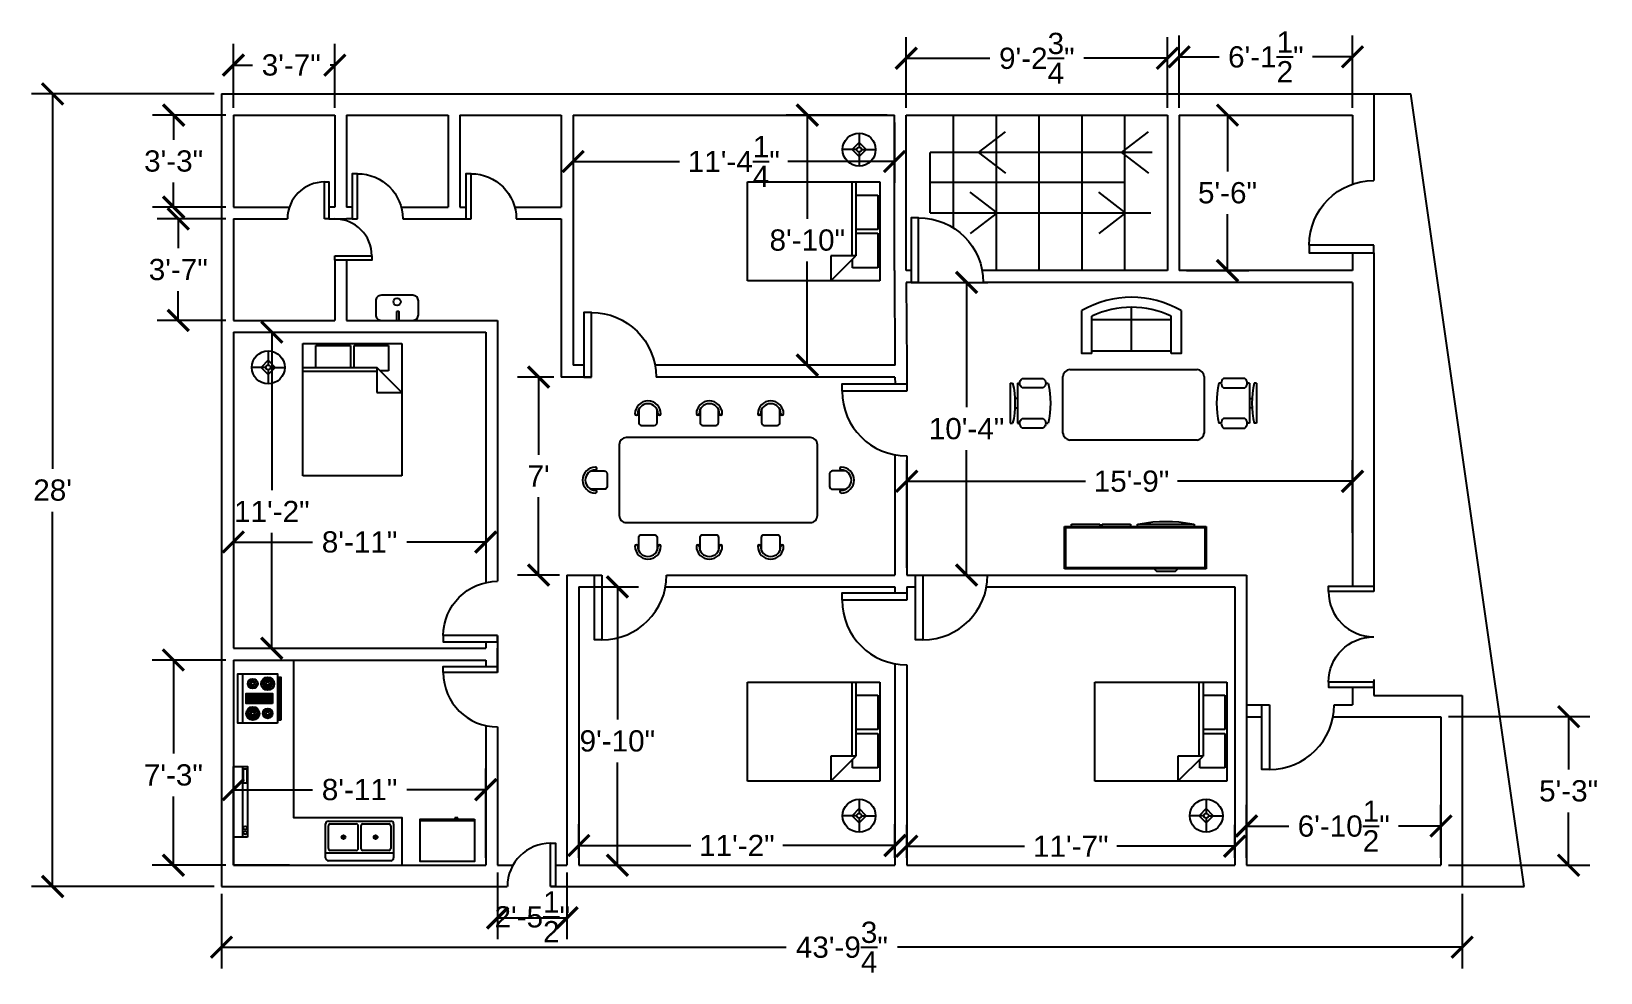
# Model space of a CAD drawing. Header units: inches. Extents: x -73 to 592, y -365 to 34.
import ezdxf

# ---------------------------------------------------------------- set-up
doc = ezdxf.new("R2010")
doc.units = ezdxf.units.IN
doc.header["$MEASUREMENT"] = 0
doc.layers.add('Blocks', color=7, linetype='Continuous')
doc.layers.add('dim', color=7, linetype='Continuous')
doc.styles.get("Standard").update_dxf_attribs({"font": 'arial.ttf'})
doc.dimstyles.get("Standard").update_dxf_attribs({"dimscale": 50, "dimtxt": 0.18, "dimasz": 0.18, "dimexe": 0.18, "dimexo": 0.0625, "dimgap": 0.09, "dimtad": 0, "dimtih": 1, "dimtoh": 1, "dimzin": 0, "dimdsep": 46, "dimlunit": 4, "dimtxsty": 'Standard', "dimblk": 'ARCHTICK', "dimcen": 0.09, "dimclrd": 3, "dimclre": 3, "dimclrt": 3, "dimadec": 0, "dimazin": 0, "dimtfac": 1, "dimtofl": 0, "dimtmove": 0, "dimatfit": 3, "dimfxl": 1, "dimtolj": 1, "dimtzin": 0, "dimarcsym": 0})

# ---------------------------------------------------------------- blocks, each defined once
blk = doc.blocks.new('door')
blk.add_lwpolyline([(0, -3.18), (-27.39, -3.18), (-27.39, 0), (0, 0)], close=True)
blk.add_arc((0, -3.18), 27.39, 180, 270)
blk = doc.blocks.new('_ArchTick')
at = {"color": 0, "linetype": 'ByBlock', "const_width": 0.15}
blk.add_lwpolyline([(-0.5, -0.5), (0.5, 0.5)], dxfattribs=at)
blk = doc.blocks.new('*D6')
at = {"layer": 'Defpoints', "color": 0, "transparency": 16777216}
for p in [(119.11, -287.73), (12.11, -319.77), (119.11, -319.77)]:
    blk.add_point(p, dxfattribs=at)
at = {"layer": 'dim', "color": 3, "lineweight": -2, "transparency": 16777216}
for p, q in [((12.11, -316.65), (12.11, -278.73)), ((119.11, -316.65), (119.11, -278.73)), ((12.11, -287.73), (45.64, -287.73)), ((119.11, -287.73), (85.57, -287.73))]:
    blk.add_line(p, q, dxfattribs=at)
at = {"layer": 'dim', "color": 3, "lineweight": -2, "transparency": 16777216, "xscale": 9, "yscale": 9, "zscale": 9, "rotation": 180}
blk.add_blockref('_ArchTick', (12.11, -287.73), dxfattribs=at)
at = {"layer": 'dim', "color": 3, "lineweight": -2, "transparency": 16777216, "xscale": 9, "yscale": 9, "zscale": 9}
blk.add_blockref('_ArchTick', (119.11, -287.73), dxfattribs=at)
at = {"layer": 'dim', "color": 3, "transparency": 16777216, "insert": (65.61, -287.73), "char_height": 9, "attachment_point": 5}
blk.add_mtext('\\A1;8\'-11"', dxfattribs=at)
blk = doc.blocks.new('*D7')
at = {"layer": 'Defpoints', "color": 0, "transparency": 16777216}
for p in [(12.11, -232.77), (-13.31, -319.77), (12.11, -319.77)]:
    blk.add_point(p, dxfattribs=at)
at = {"layer": 'dim', "color": 3, "lineweight": -2, "transparency": 16777216}
for p, q in [((8.98, -232.77), (-22.31, -232.77)), ((-13.31, -232.77), (-13.31, -272.43)), ((-13.31, -319.77), (-13.31, -290.63)), ((8.98, -319.77), (-22.31, -319.77))]:
    blk.add_line(p, q, dxfattribs=at)
at = {"layer": 'dim', "color": 3, "lineweight": -2, "transparency": 16777216, "xscale": 9, "yscale": 9, "zscale": 9}
for p, rotation in [((-13.31, -232.77), 90), ((-13.31, -319.77), 270)]:
    blk.add_blockref('_ArchTick', p, dxfattribs=dict(at, rotation=rotation))
at = {"layer": 'dim', "color": 3, "transparency": 16777216, "insert": (-13.31, -281.53), "char_height": 9, "attachment_point": 5}
blk.add_mtext('\\A1;7\'-3"', dxfattribs=at)
blk = doc.blocks.new('*D8')
at = {"layer": 'Defpoints', "color": 0, "transparency": 16777216}
for p in [(12.11, -93.77), (12.11, -227.77), (28.42, -227.77)]:
    blk.add_point(p, dxfattribs=at)
at = {"layer": 'dim', "color": 3, "lineweight": -2, "transparency": 16777216}
for p, q in [((15.23, -93.77), (37.42, -93.77)), ((28.42, -93.77), (28.42, -160.77)), ((28.42, -227.77), (28.42, -178.81)), ((15.23, -227.77), (37.42, -227.77))]:
    blk.add_line(p, q, dxfattribs=at)
at = {"layer": 'dim', "color": 3, "lineweight": -2, "transparency": 16777216, "xscale": 9, "yscale": 9, "zscale": 9}
for p, rotation in [((28.42, -93.77), 90), ((28.42, -227.77), 270)]:
    blk.add_blockref('_ArchTick', p, dxfattribs=dict(at, rotation=rotation))
at = {"layer": 'dim', "color": 3, "transparency": 16777216, "insert": (28.42, -169.79), "char_height": 9, "attachment_point": 5}
blk.add_mtext('\\A1;11\'-2"', dxfattribs=at)
blk = doc.blocks.new('*D9')
at = {"layer": 'Defpoints', "color": 0, "transparency": 16777216}
for p in [(12.11, -93.77), (119.11, -93.77), (119.11, -182.75)]:
    blk.add_point(p, dxfattribs=at)
at = {"layer": 'dim', "color": 3, "lineweight": -2, "transparency": 16777216}
for p, q in [((12.11, -96.9), (12.11, -191.75)), ((119.11, -96.9), (119.11, -191.75)), ((12.11, -182.75), (45.64, -182.75)), ((119.11, -182.75), (85.57, -182.75))]:
    blk.add_line(p, q, dxfattribs=at)
at = {"layer": 'dim', "color": 3, "lineweight": -2, "transparency": 16777216, "xscale": 9, "yscale": 9, "zscale": 9, "rotation": 180}
blk.add_blockref('_ArchTick', (12.11, -182.75), dxfattribs=at)
at = {"layer": 'dim', "color": 3, "lineweight": -2, "transparency": 16777216, "xscale": 9, "yscale": 9, "zscale": 9}
blk.add_blockref('_ArchTick', (119.11, -182.75), dxfattribs=at)
at = {"layer": 'dim', "color": 3, "transparency": 16777216, "insert": (65.61, -182.75), "char_height": 9, "attachment_point": 5}
blk.add_mtext('\\A1;8\'-11"', dxfattribs=at)
blk = doc.blocks.new('*D10')
at = {"layer": 'Defpoints', "color": 0, "transparency": 16777216}
for p in [(55.11, 19.44), (12.11, -1.77), (55.11, -1.77)]:
    blk.add_point(p, dxfattribs=at)
at = {"layer": 'dim', "color": 3, "lineweight": -2, "transparency": 16777216}
for p, q in [((12.11, 1.35), (12.11, 28.44)), ((55.11, 1.35), (55.11, 28.44)), ((12.11, 19.44), (20.19, 19.44)), ((55.11, 19.44), (53.11, 19.44))]:
    blk.add_line(p, q, dxfattribs=at)
at = {"layer": 'dim', "color": 3, "lineweight": -2, "transparency": 16777216, "xscale": 9, "yscale": 9, "zscale": 9, "rotation": 180}
blk.add_blockref('_ArchTick', (12.11, 19.44), dxfattribs=at)
at = {"layer": 'dim', "color": 3, "lineweight": -2, "transparency": 16777216, "xscale": 9, "yscale": 9, "zscale": 9}
blk.add_blockref('_ArchTick', (55.11, 19.44), dxfattribs=at)
at = {"layer": 'dim', "color": 3, "transparency": 16777216, "insert": (36.65, 19.44), "char_height": 9, "attachment_point": 5}
blk.add_mtext('\\A1;3\'-7"', dxfattribs=at)
blk = doc.blocks.new('*D11')
at = {"layer": 'Defpoints', "color": 0, "transparency": 16777216}
for p in [(12.11, -1.77), (-13.2, -40.77), (12.11, -40.77)]:
    blk.add_point(p, dxfattribs=at)
at = {"layer": 'dim', "color": 3, "lineweight": -2, "transparency": 16777216}
for p, q in [((8.98, -1.77), (-22.2, -1.77)), ((-13.2, -1.77), (-13.2, -12.18)), ((-13.2, -40.77), (-13.2, -30.37)), ((8.98, -40.77), (-22.2, -40.77))]:
    blk.add_line(p, q, dxfattribs=at)
at = {"layer": 'dim', "color": 3, "lineweight": -2, "transparency": 16777216, "xscale": 9, "yscale": 9, "zscale": 9}
for p, rotation in [((-13.2, -1.77), 90), ((-13.2, -40.77), 270)]:
    blk.add_blockref('_ArchTick', p, dxfattribs=dict(at, rotation=rotation))
at = {"layer": 'dim', "color": 3, "transparency": 16777216, "insert": (-13.2, -21.27), "char_height": 9, "attachment_point": 5}
blk.add_mtext('\\A1;3\'-3"', dxfattribs=at)
blk = doc.blocks.new('*D12')
at = {"layer": 'Defpoints', "color": 0, "transparency": 16777216}
for p in [(12.11, -45.77), (-11.23, -88.77), (12.11, -88.77)]:
    blk.add_point(p, dxfattribs=at)
at = {"layer": 'dim', "color": 3, "lineweight": -2, "transparency": 16777216}
for p, q in [((8.98, -45.77), (-20.23, -45.77)), ((-11.23, -45.77), (-11.23, -58.18)), ((-11.23, -88.77), (-11.23, -76.37)), ((8.98, -88.77), (-20.23, -88.77))]:
    blk.add_line(p, q, dxfattribs=at)
at = {"layer": 'dim', "color": 3, "lineweight": -2, "transparency": 16777216, "xscale": 9, "yscale": 9, "zscale": 9}
for p, rotation in [((-11.23, -45.77), 90), ((-11.23, -88.77), 270)]:
    blk.add_blockref('_ArchTick', p, dxfattribs=dict(at, rotation=rotation))
at = {"layer": 'dim', "color": 3, "transparency": 16777216, "insert": (-11.23, -67.27), "char_height": 9, "attachment_point": 5}
blk.add_mtext('\\A1;3\'-7"', dxfattribs=at)
blk = doc.blocks.new('*D13')
at = {"layer": 'Defpoints', "color": 0, "transparency": 16777216}
for p in [(156.11, -1.77), (292.31, -1.77), (292.31, -21.41)]:
    blk.add_point(p, dxfattribs=at)
at = {"layer": 'dim', "color": 3, "lineweight": -2, "transparency": 16777216}
for p, q in [((156.11, -4.9), (156.11, -30.41)), ((292.31, -4.9), (292.31, -30.41)), ((156.11, -21.41), (201.26, -21.41)), ((292.31, -21.41), (247.16, -21.41))]:
    blk.add_line(p, q, dxfattribs=at)
at = {"layer": 'dim', "color": 3, "lineweight": -2, "transparency": 16777216, "xscale": 9, "yscale": 9, "zscale": 9, "rotation": 180}
blk.add_blockref('_ArchTick', (156.11, -21.41), dxfattribs=at)
at = {"layer": 'dim', "color": 3, "lineweight": -2, "transparency": 16777216, "xscale": 9, "yscale": 9, "zscale": 9}
blk.add_blockref('_ArchTick', (292.31, -21.41), dxfattribs=at)
at = {"layer": 'dim', "color": 3, "transparency": 16777216, "insert": (224.21, -21.41), "char_height": 9, "attachment_point": 5}
blk.add_mtext('\\A1;11\'-4{\\H1.000000x;\\S1/4;}"', dxfattribs=at)
blk = doc.blocks.new('*D14')
at = {"layer": 'Defpoints', "color": 0, "transparency": 16777216}
for p in [(292.31, -1.77), (255.37, -107.78), (292.59, -107.78)]:
    blk.add_point(p, dxfattribs=at)
at = {"layer": 'dim', "color": 3, "lineweight": -2, "transparency": 16777216}
for p, q in [((289.19, -1.77), (246.37, -1.77)), ((255.37, -1.77), (255.37, -45.68)), ((255.37, -107.78), (255.37, -63.87)), ((289.47, -107.78), (246.37, -107.78))]:
    blk.add_line(p, q, dxfattribs=at)
at = {"layer": 'dim', "color": 3, "lineweight": -2, "transparency": 16777216, "xscale": 9, "yscale": 9, "zscale": 9}
for p, rotation in [((255.37, -1.77), 90), ((255.37, -107.78), 270)]:
    blk.add_blockref('_ArchTick', p, dxfattribs=dict(at, rotation=rotation))
at = {"layer": 'dim', "color": 3, "transparency": 16777216, "insert": (255.37, -54.78), "char_height": 9, "attachment_point": 5}
blk.add_mtext('\\A1;8\'-10"', dxfattribs=at)
blk = doc.blocks.new('*D15')
at = {"layer": 'Defpoints', "color": 0, "transparency": 16777216}
for p in [(292.51, -311.38), (158.51, -319.77), (292.51, -319.77)]:
    blk.add_point(p, dxfattribs=at)
at = {"layer": 'dim', "color": 3, "lineweight": -2, "transparency": 16777216}
for p, q in [((158.51, -316.65), (158.51, -302.38)), ((292.51, -316.65), (292.51, -302.38)), ((158.51, -311.38), (205.97, -311.38)), ((292.51, -311.38), (245.04, -311.38))]:
    blk.add_line(p, q, dxfattribs=at)
at = {"layer": 'dim', "color": 3, "lineweight": -2, "transparency": 16777216, "xscale": 9, "yscale": 9, "zscale": 9, "rotation": 180}
blk.add_blockref('_ArchTick', (158.51, -311.38), dxfattribs=at)
at = {"layer": 'dim', "color": 3, "lineweight": -2, "transparency": 16777216, "xscale": 9, "yscale": 9, "zscale": 9}
blk.add_blockref('_ArchTick', (292.51, -311.38), dxfattribs=at)
at = {"layer": 'dim', "color": 3, "transparency": 16777216, "insert": (225.51, -311.38), "char_height": 9, "attachment_point": 5}
blk.add_mtext('\\A1;11\'-2"', dxfattribs=at)
blk = doc.blocks.new('*D16')
at = {"layer": 'Defpoints', "color": 0, "transparency": 16777216}
for p in [(158.51, -201.77), (158.51, -319.77), (174.87, -319.77)]:
    blk.add_point(p, dxfattribs=at)
at = {"layer": 'dim', "color": 3, "lineweight": -2, "transparency": 16777216}
for p, q in [((161.63, -201.77), (183.87, -201.77)), ((174.87, -201.77), (174.87, -258)), ((174.87, -319.77), (174.87, -276.19)), ((161.63, -319.77), (183.87, -319.77))]:
    blk.add_line(p, q, dxfattribs=at)
at = {"layer": 'dim', "color": 3, "lineweight": -2, "transparency": 16777216, "xscale": 9, "yscale": 9, "zscale": 9}
for p, rotation in [((174.87, -201.77), 90), ((174.87, -319.77), 270)]:
    blk.add_blockref('_ArchTick', p, dxfattribs=dict(at, rotation=rotation))
at = {"layer": 'dim', "color": 3, "transparency": 16777216, "insert": (174.87, -267.1), "char_height": 9, "attachment_point": 5}
blk.add_mtext('\\A1;9\'-10"', dxfattribs=at)
blk = doc.blocks.new('*D17')
at = {"layer": 'Defpoints', "color": 0, "transparency": 16777216}
for p in [(436.51, -311.68), (297.51, -319.77), (436.51, -319.77)]:
    blk.add_point(p, dxfattribs=at)
at = {"layer": 'dim', "color": 3, "lineweight": -2, "transparency": 16777216}
for p, q in [((297.51, -316.65), (297.51, -302.68)), ((436.51, -316.65), (436.51, -302.68)), ((297.51, -311.68), (347.47, -311.68)), ((436.51, -311.68), (386.54, -311.68))]:
    blk.add_line(p, q, dxfattribs=at)
at = {"layer": 'dim', "color": 3, "lineweight": -2, "transparency": 16777216, "xscale": 9, "yscale": 9, "zscale": 9, "rotation": 180}
blk.add_blockref('_ArchTick', (297.51, -311.68), dxfattribs=at)
at = {"layer": 'dim', "color": 3, "lineweight": -2, "transparency": 16777216, "xscale": 9, "yscale": 9, "zscale": 9}
blk.add_blockref('_ArchTick', (436.51, -311.68), dxfattribs=at)
at = {"layer": 'dim', "color": 3, "transparency": 16777216, "insert": (367.01, -311.68), "char_height": 9, "attachment_point": 5}
blk.add_mtext('\\A1;11\'-7"', dxfattribs=at)
blk = doc.blocks.new('*D18')
at = {"layer": 'Defpoints', "color": 0, "transparency": 16777216}
for p in [(523.92, -303.14), (441.51, -319.77), (523.92, -319.77)]:
    blk.add_point(p, dxfattribs=at)
at = {"layer": 'dim', "color": 3, "lineweight": -2, "transparency": 16777216}
for p, q in [((441.51, -316.65), (441.51, -294.14)), ((523.92, -316.65), (523.92, -294.14)), ((441.51, -303.14), (459.45, -303.14)), ((523.92, -303.14), (505.98, -303.14))]:
    blk.add_line(p, q, dxfattribs=at)
at = {"layer": 'dim', "color": 3, "lineweight": -2, "transparency": 16777216, "xscale": 9, "yscale": 9, "zscale": 9, "rotation": 180}
blk.add_blockref('_ArchTick', (441.51, -303.14), dxfattribs=at)
at = {"layer": 'dim', "color": 3, "lineweight": -2, "transparency": 16777216, "xscale": 9, "yscale": 9, "zscale": 9}
blk.add_blockref('_ArchTick', (523.92, -303.14), dxfattribs=at)
at = {"layer": 'dim', "color": 3, "transparency": 16777216, "insert": (482.71, -303.14), "char_height": 9, "attachment_point": 5}
blk.add_mtext('\\A1;6\'-10{\\H1.000000x;\\S1/2;}"', dxfattribs=at)
blk = doc.blocks.new('*D19')
at = {"layer": 'Defpoints', "color": 0, "transparency": 16777216}
for p in [(523.92, -256.77), (523.92, -319.77), (578.02, -319.77)]:
    blk.add_point(p, dxfattribs=at)
at = {"layer": 'dim', "color": 3, "lineweight": -2, "transparency": 16777216}
for p, q in [((527.04, -256.77), (587.02, -256.77)), ((578.02, -256.77), (578.02, -279.18)), ((578.02, -319.77), (578.02, -297.37)), ((527.04, -319.77), (587.02, -319.77))]:
    blk.add_line(p, q, dxfattribs=at)
at = {"layer": 'dim', "color": 3, "lineweight": -2, "transparency": 16777216, "xscale": 9, "yscale": 9, "zscale": 9}
for p, rotation in [((578.02, -256.77), 90), ((578.02, -319.77), 270)]:
    blk.add_blockref('_ArchTick', p, dxfattribs=dict(at, rotation=rotation))
at = {"layer": 'dim', "color": 3, "transparency": 16777216, "insert": (578.02, -288.27), "char_height": 9, "attachment_point": 5}
blk.add_mtext('\\A1;5\'-3"', dxfattribs=at)
blk = doc.blocks.new('*D20')
at = {"layer": 'Defpoints', "color": 0, "transparency": 16777216}
for p in [(297.33, -72.67), (322.86, -72.67), (297.51, -196.77)]:
    blk.add_point(p, dxfattribs=at)
at = {"layer": 'dim', "color": 3, "lineweight": -2, "transparency": 16777216}
for p, q in [((300.45, -72.67), (331.86, -72.67)), ((322.86, -72.67), (322.86, -125.62)), ((322.86, -196.77), (322.86, -143.81)), ((300.63, -196.77), (331.86, -196.77))]:
    blk.add_line(p, q, dxfattribs=at)
at = {"layer": 'dim', "color": 3, "lineweight": -2, "transparency": 16777216, "xscale": 9, "yscale": 9, "zscale": 9}
for p, rotation in [((322.86, -72.67), 90), ((322.86, -196.77), 270)]:
    blk.add_blockref('_ArchTick', p, dxfattribs=dict(at, rotation=rotation))
at = {"layer": 'dim', "color": 3, "transparency": 16777216, "insert": (322.86, -134.72), "char_height": 9, "attachment_point": 5}
blk.add_mtext('\\A1;10\'-4"', dxfattribs=at)
blk = doc.blocks.new('*D21')
at = {"layer": 'Defpoints', "color": 0, "transparency": 16777216}
for p in [(486.43, -157), (486.43, -182.03), (297.51, -196.77)]:
    blk.add_point(p, dxfattribs=at)
at = {"layer": 'dim', "color": 3, "lineweight": -2, "transparency": 16777216}
for p, q in [((297.51, -193.65), (297.51, -148)), ((486.43, -178.9), (486.43, -148)), ((297.51, -157), (373.24, -157)), ((486.43, -157), (412.31, -157))]:
    blk.add_line(p, q, dxfattribs=at)
at = {"layer": 'dim', "color": 3, "lineweight": -2, "transparency": 16777216, "xscale": 9, "yscale": 9, "zscale": 9, "rotation": 180}
blk.add_blockref('_ArchTick', (297.51, -157), dxfattribs=at)
at = {"layer": 'dim', "color": 3, "lineweight": -2, "transparency": 16777216, "xscale": 9, "yscale": 9, "zscale": 9}
blk.add_blockref('_ArchTick', (486.43, -157), dxfattribs=at)
at = {"layer": 'dim', "color": 3, "transparency": 16777216, "insert": (392.77, -157), "char_height": 9, "attachment_point": 5}
blk.add_mtext('\\A1;15\'-9"', dxfattribs=at)
blk = doc.blocks.new('*D22')
at = {"layer": 'Defpoints', "color": 0, "transparency": 16777216}
for p in [(141.47, -112.78), (151.11, -112.78), (153.51, -196.77)]:
    blk.add_point(p, dxfattribs=at)
at = {"layer": 'dim', "color": 3, "lineweight": -2, "transparency": 16777216}
for p, q in [((147.98, -112.78), (132.47, -112.78)), ((141.47, -112.78), (141.47, -145.78)), ((141.47, -196.77), (141.47, -163.78)), ((150.38, -196.77), (132.47, -196.77))]:
    blk.add_line(p, q, dxfattribs=at)
at = {"layer": 'dim', "color": 3, "lineweight": -2, "transparency": 16777216, "xscale": 9, "yscale": 9, "zscale": 9}
for p, rotation in [((141.47, -112.78), 90), ((141.47, -196.77), 270)]:
    blk.add_blockref('_ArchTick', p, dxfattribs=dict(at, rotation=rotation))
at = {"layer": 'dim', "color": 3, "transparency": 16777216, "insert": (141.47, -154.78), "char_height": 9, "attachment_point": 5}
blk.add_mtext("\\A1;7'", dxfattribs=at)
blk = doc.blocks.new('*D23')
at = {"layer": 'Defpoints', "color": 0, "transparency": 16777216}
for p in [(124.11, -319.77), (153.51, -319.77), (153.51, -342.06)]:
    blk.add_point(p, dxfattribs=at)
at = {"layer": 'dim', "color": 3, "lineweight": -2, "transparency": 16777216}
for p, q in [((124.11, -322.9), (124.11, -351.06)), ((153.51, -322.9), (153.51, -351.06)), ((124.11, -342.06), (153.51, -342.06))]:
    blk.add_line(p, q, dxfattribs=at)
at = {"layer": 'dim', "color": 3, "lineweight": -2, "transparency": 16777216, "xscale": 9, "yscale": 9, "zscale": 9, "rotation": 180}
blk.add_blockref('_ArchTick', (124.11, -342.06), dxfattribs=at)
at = {"layer": 'dim', "color": 3, "lineweight": -2, "transparency": 16777216, "xscale": 9, "yscale": 9, "zscale": 9}
blk.add_blockref('_ArchTick', (153.51, -342.06), dxfattribs=at)
at = {"layer": 'dim', "color": 3, "transparency": 16777216, "insert": (138.81, -341.62), "char_height": 9, "attachment_point": 5}
blk.add_mtext('\\A1;2\'-5{\\H1.000000x;\\S1/2;}"', dxfattribs=at)
blk = doc.blocks.new('*D24')
at = {"layer": 'Defpoints', "color": 0, "transparency": 16777216}
for p in [(486.43, 22.94), (412.98, -1.77), (486.43, -1.77)]:
    blk.add_point(p, dxfattribs=at)
at = {"layer": 'dim', "color": 3, "lineweight": -2, "transparency": 16777216}
for p, q in [((412.98, 1.35), (412.98, 31.94)), ((486.43, 1.35), (486.43, 31.94)), ((412.98, 22.94), (429.94, 22.94)), ((486.43, 22.94), (469.47, 22.94))]:
    blk.add_line(p, q, dxfattribs=at)
at = {"layer": 'dim', "color": 3, "lineweight": -2, "transparency": 16777216, "xscale": 9, "yscale": 9, "zscale": 9, "rotation": 180}
blk.add_blockref('_ArchTick', (412.98, 22.94), dxfattribs=at)
at = {"layer": 'dim', "color": 3, "lineweight": -2, "transparency": 16777216, "xscale": 9, "yscale": 9, "zscale": 9}
blk.add_blockref('_ArchTick', (486.43, 22.94), dxfattribs=at)
at = {"layer": 'dim', "color": 3, "transparency": 16777216, "insert": (449.7, 22.94), "char_height": 9, "attachment_point": 5}
blk.add_mtext('\\A1;6\'-1{\\H1.000000x;\\S1/2;}"', dxfattribs=at)
blk = doc.blocks.new('*D25')
at = {"layer": 'Defpoints', "color": 0, "transparency": 16777216}
for p in [(412.98, -1.77), (412.98, -67.67), (433.45, -67.67)]:
    blk.add_point(p, dxfattribs=at)
at = {"layer": 'dim', "color": 3, "lineweight": -2, "transparency": 16777216}
for p, q in [((416.1, -1.77), (442.45, -1.77)), ((433.45, -1.77), (433.45, -25.62)), ((433.45, -67.67), (433.45, -43.81)), ((416.1, -67.67), (442.45, -67.67))]:
    blk.add_line(p, q, dxfattribs=at)
at = {"layer": 'dim', "color": 3, "lineweight": -2, "transparency": 16777216, "xscale": 9, "yscale": 9, "zscale": 9}
for p, rotation in [((433.45, -1.77), 90), ((433.45, -67.67), 270)]:
    blk.add_blockref('_ArchTick', p, dxfattribs=dict(at, rotation=rotation))
at = {"layer": 'dim', "color": 3, "transparency": 16777216, "insert": (433.45, -34.72), "char_height": 9, "attachment_point": 5}
blk.add_mtext('\\A1;5\'-6"', dxfattribs=at)
blk = doc.blocks.new('*D26')
at = {"layer": 'Defpoints', "color": 0, "transparency": 16777216}
for p in [(407.98, 22.34), (297.31, -1.77), (407.98, -1.77)]:
    blk.add_point(p, dxfattribs=at)
at = {"layer": 'dim', "color": 3, "lineweight": -2, "transparency": 16777216}
for p, q in [((297.31, 1.35), (297.31, 31.34)), ((407.98, 1.35), (407.98, 31.34)), ((297.31, 22.34), (332.77, 22.34)), ((407.98, 22.34), (372.52, 22.34))]:
    blk.add_line(p, q, dxfattribs=at)
at = {"layer": 'dim', "color": 3, "lineweight": -2, "transparency": 16777216, "xscale": 9, "yscale": 9, "zscale": 9, "rotation": 180}
blk.add_blockref('_ArchTick', (297.31, 22.34), dxfattribs=at)
at = {"layer": 'dim', "color": 3, "lineweight": -2, "transparency": 16777216, "xscale": 9, "yscale": 9, "zscale": 9}
blk.add_blockref('_ArchTick', (407.98, 22.34), dxfattribs=at)
at = {"layer": 'dim', "color": 3, "transparency": 16777216, "insert": (352.64, 22.34), "char_height": 9, "attachment_point": 5}
blk.add_mtext('\\A1;9\'-2{\\H1.000000x;\\S3/4;}"', dxfattribs=at)
blk = doc.blocks.new('*D27')
at = {"layer": 'Defpoints', "color": 0, "transparency": 16777216}
for p in [(7.11, -328.77), (532.92, -328.77), (532.92, -354.48)]:
    blk.add_point(p, dxfattribs=at)
at = {"layer": 'dim', "color": 3, "lineweight": -2, "transparency": 16777216}
for p, q in [((7.11, -331.9), (7.11, -363.48)), ((532.92, -331.9), (532.92, -363.48)), ((7.11, -354.48), (246.46, -354.48)), ((532.92, -354.48), (293.57, -354.48))]:
    blk.add_line(p, q, dxfattribs=at)
at = {"layer": 'dim', "color": 3, "lineweight": -2, "transparency": 16777216, "xscale": 9, "yscale": 9, "zscale": 9, "rotation": 180}
blk.add_blockref('_ArchTick', (7.11, -354.48), dxfattribs=at)
at = {"layer": 'dim', "color": 3, "lineweight": -2, "transparency": 16777216, "xscale": 9, "yscale": 9, "zscale": 9}
blk.add_blockref('_ArchTick', (532.92, -354.48), dxfattribs=at)
at = {"layer": 'dim', "color": 3, "transparency": 16777216, "insert": (270.01, -354.48), "char_height": 9, "attachment_point": 5}
blk.add_mtext('\\A1;43\'-9{\\H1.000000x;\\S3/4;}"', dxfattribs=at)
blk = doc.blocks.new('*D28')
at = {"layer": 'Defpoints', "color": 0, "transparency": 16777216}
for p in [(7.11, 7.23), (-64.49, -328.77), (7.11, -328.77)]:
    blk.add_point(p, dxfattribs=at)
at = {"layer": 'dim', "color": 3, "lineweight": -2, "transparency": 16777216}
for p, q in [((3.98, 7.23), (-73.49, 7.23)), ((-64.49, 7.23), (-64.49, -151.68)), ((-64.49, -328.77), (-64.49, -169.87)), ((3.98, -328.77), (-73.49, -328.77))]:
    blk.add_line(p, q, dxfattribs=at)
at = {"layer": 'dim', "color": 3, "lineweight": -2, "transparency": 16777216, "xscale": 9, "yscale": 9, "zscale": 9}
for p, rotation in [((-64.49, 7.23), 90), ((-64.49, -328.77), 270)]:
    blk.add_blockref('_ArchTick', p, dxfattribs=dict(at, rotation=rotation))
at = {"layer": 'dim', "color": 3, "transparency": 16777216, "insert": (-64.49, -160.77), "char_height": 9, "attachment_point": 5}
blk.add_mtext("\\A1;28'", dxfattribs=at)
blk = doc.blocks.new('dining table')
for points in [[(8.27, 29.89), (8.27, 24.35, 0.414214), (9.47, 23.15), (14.87, 23.15, 0.414214), (16.07, 24.35), (16.07, 29.89)], [(34.27, 29.89), (34.27, 24.35, 0.414214), (35.47, 23.15), (40.88, 23.15, 0.414214), (42.08, 24.35), (42.08, 29.89)], [(60.28, 29.89), (60.28, 24.35, 0.414214), (61.48, 23.15), (66.89, 23.15, 0.414214), (68.09, 24.35), (68.09, 29.89)], [(-11.9, 3.9), (-6.36, 3.9, -0.414214), (-5.16, 2.7), (-5.16, -2.7, -0.414214), (-6.36, -3.9), (-11.9, -3.9)], [(95.9, 3.9), (90.36, 3.9, 0.414214), (89.16, 2.7), (89.16, -2.7, 0.414214), (90.36, -3.9), (95.9, -3.9)], [(8.27, -29.89), (8.27, -24.35, -0.414214), (9.47, -23.15), (14.87, -23.15, -0.414214), (16.07, -24.35), (16.07, -29.89)], [(34.27, -29.89), (34.27, -24.35, -0.414214), (35.47, -23.15), (40.88, -23.15, -0.414214), (42.08, -24.35), (42.08, -29.89)], [(60.28, -29.89), (60.28, -24.35, -0.414214), (61.48, -23.15), (66.89, -23.15, -0.414214), (68.09, -24.35), (68.09, -29.89)]]:
    blk.add_lwpolyline(points, format="xyb")
blk.add_lwpolyline([(3, -18), (81, -18, 0.414214), (84, -15), (84, 15, 0.414214), (81, 18), (3, 18, 0.414214), (0, 15), (0, -15, 0.414214)], format="xyb", close=True)
for centre, radius, start, end in [((12.17, 28.05), 5.49, 0, 180), ((38.18, 28.05), 5.49, 0, 180), ((64.19, 28.05), 5.49, 0, 180), ((7.26, 28.05), 0.588, 180, 0), ((12.17, 28.05), 4.31, 0, 180), ((17.07, 28.05), 0.588, 180, 0), ((33.27, 28.05), 0.588, 180, 0), ((38.18, 28.05), 4.31, 0, 180), ((43.08, 28.05), 0.588, 180, 0), ((59.28, 28.05), 0.588, 180, 0), ((64.19, 28.05), 4.31, 0, 180), ((69.09, 28.05), 0.588, 180, 0), ((-10.06, 0), 5.49, 90, 270), ((-10.06, 0), 4.31, 90, 270), ((-10.06, 4.9), 0.588, 270, 90), ((94.06, 4.9), 0.588, 90, 270), ((94.06, 0), 5.49, 270, 90), ((94.06, 0), 4.31, 270, 90), ((-10.06, -4.9), 0.588, 270, 90), ((94.06, -4.9), 0.588, 90, 270), ((7.26, -28.05), 0.588, 0, 180), ((12.17, -28.05), 5.49, 180, 0), ((12.17, -28.05), 4.31, 180, 0), ((17.07, -28.05), 0.588, 0, 180), ((33.27, -28.05), 0.588, 0, 180), ((38.18, -28.05), 5.49, 180, 0), ((38.18, -28.05), 4.31, 180, 0), ((43.08, -28.05), 0.588, 0, 180), ((59.28, -28.05), 0.588, 0, 180), ((64.19, -28.05), 5.49, 180, 0), ((64.19, -28.05), 4.31, 180, 0), ((69.09, -28.05), 0.588, 0, 180)]:
    blk.add_arc(centre, radius, start, end)
blk = doc.blocks.new('Bed - Queen')
at = {"linetype": 'Continuous'}
for p, q in [((0, -80.00003), (0, 0)), ((0, 0), (59.99999, 0)), ((59.99999, 0), (59.99999, -80.00003)), ((7.99999, -1.2), (28.79998, -1.2)), ((7.99999, -14.4), (7.99999, -1.2)), ((28.79998, -1.2), (28.79998, -14.4)), ((31.19999, -1.2), (51.99999, -1.2)), ((31.19999, -14.4), (31.19999, -1.2)), ((51.99999, -1.2), (51.99999, -16.4)), ((0, -14.4), (44.8, -14.4)), ((44.8, -16.8), (0, -16.8)), ((59.99999, -29.6), (44.8, -14.4)), ((44.8, -14.4), (44.8, -29.6)), ((51.99999, -16.4), (46.79936, -16.4)), ((44.8, -29.6), (59.99999, -29.6)), ((59.99999, -80.00003), (0, -80.00003))]:
    blk.add_line(p, q, dxfattribs=at)
blk = doc.blocks.new('Lamp - Table')
at = {"linetype": 'Continuous'}
for p, q in [((0, 7), (0, 1)), ((-1, 0), (-7, 0)), ((0, 3), (-3, 0)), ((-3, 0), (0, -3)), ((3, 0), (0, 3)), ((0, -3), (3, 0)), ((1, 0), (7, 0)), ((0, -1), (0, -7))]:
    blk.add_line(p, q, dxfattribs=at)
for radius in [7, 1]:
    blk.add_circle((0, 0), radius, dxfattribs=at)
blk = doc.blocks.new('Sofa - Roundback Loveseat 5 ft.')
at = {"linetype": 'Continuous'}
for p, q in [((0, -32.44198), (0, -5.99998)), ((-24, -33.99998), (-24, -11.46958)), ((-23.9998, -13.38178), (23.99986, -13.38178)), ((24.00004, -33.99998), (24.00004, -11.46958)), ((-24, -32.44198), (24.00004, -32.44198))]:
    blk.add_line(p, q, dxfattribs=at)
for points in [[(-24, -33.99998), (-30, -33.99998), (-30, -7.99998)], [(30.00004, -7.99998), (30.00004, -33.99998), (24.00004, -33.99998)]]:
    blk.add_lwpolyline(points, dxfattribs=at)
for centre, radius, start, end in [((0, -60.24998), 60.24998, 60.13715, 119.8628), ((0, -61.38438), 55.38444, 64.32083, 115.6792)]:
    blk.add_arc(centre, radius, start, end, dxfattribs=at)
blk = doc.blocks.new('Chair - Desk')
at = {"linetype": 'Continuous'}
for p, q in [((-8.5, 0), (-8.5, -1)), ((-8.5, 0), (8.5, 0)), ((8.5, 0), (8.5, -1)), ((-10.5, -5), (-10.5, -14)), ((-8.5, -3), (-8.5, -4)), ((-8.5, -3), (8.5, -3)), ((-6.5, -14), (-6.5, -5)), ((-2, -3), (-2, -1.9355)), ((2, -1.9576), (2, -3)), ((6.5, -5), (6.5, -14)), ((8.5, -3), (8.5, -4)), ((10.5, -14), (10.5, -5)), ((-8.5, -15), (-8.5, -16)), ((8.5, -15), (8.5, -16))]:
    blk.add_line(p, q, dxfattribs=at)
for centre, radius, start, end in [((-8.5, -6.5), 2.5, 36.8699, 143.1301), ((0, 34.625), 36.625, 256.5803, 283.4197), ((8.5, -6.5), 2.5, 36.8699, 143.1301), ((-8.5, -12.5), 2.5, 216.8699, 323.1301), ((0, 19.625), 36.625, 256.5803, 283.4197), ((8.5, -12.5), 2.5, 216.8699, 323.1301)]:
    blk.add_arc(centre, radius, start, end, dxfattribs=at)
blk = doc.blocks.new('Entertainment Center')
at = {"linetype": 'Continuous'}
for p, q in [((-4, 0), (-5, -1)), ((4, 0), (-4, 0)), ((5, -1), (4, 0)), ((-17, -19), (-17, -1)), ((-17, -1), (43, -1)), ((-16.5, -18.5), (-16.5, -1.5)), ((-16.5, -1.5), (42.5, -1.5)), ((42.5, -1.5), (42.5, -18.5)), ((43, -1), (43, -19)), ((43, -19), (-17, -19)), ((42.5, -18.5), (-16.5, -18.5)), ((-12, -20), (-12, -19)), ((12, -19), (12, -20)), ((15, -20), (15, -19)), ((27, -19), (27, -20)), ((28, -20), (28, -19)), ((40, -19), (40, -20)), ((12, -20), (-12, -20)), ((27, -20), (15, -20)), ((40, -20), (28, -20))]:
    blk.add_line(p, q, dxfattribs=at)
blk.add_arc((0, 40), 61, 259.6111, 280.3889, dxfattribs=at)
blk = doc.blocks.new('Range-Oven - 30 in top')
for p, q in [((0, -3), (30, -3)), ((12, -6), (18, -6)), ((13, -20), (13, -6)), ((14, -6), (14, -20)), ((15, -20), (15, -6)), ((16, -6), (16, -20)), ((17, -20), (17, -6)), ((6, -24), (6, -25)), ((8, -25), (8, -24)), ((18, -20), (12, -20)), ((22, -25), (22, -24)), ((24, -24), (24, -25))]:
    blk.add_line(p, q)
for points in [[(0, -24), (0, 0), (30, 0), (30, -24)], [(12, -21), (12, -5), (18, -5), (18, -21)], [(2, -26), (2, -25), (28, -25), (28, -26)]]:
    blk.add_lwpolyline(points, close=True)
for centre, radius in [((6, -9), 4), ((6, -9), 3), ((6, -9), 2), ((6, -9), 1), ((24, -9), 3), ((24, -9), 2), ((24, -9), 1), ((6, -18), 3), ((6, -18), 2), ((6, -18), 1), ((24, -18), 4), ((24, -18), 3), ((24, -18), 2), ((24, -18), 1)]:
    blk.add_circle(centre, radius)
blk = doc.blocks.new('Refrigerator-2 door - 36 in top')
for p, q in [((0, -26.999999), (36, -26.999999)), ((11, -27.999999), (11, -28.999999)), ((11, -28.999999), (13, -28.999999)), ((12, -26.999999), (12, -28.999999)), ((13, -28.999999), (13, -27.999999))]:
    blk.add_line(p, q)
blk.add_lwpolyline([(0, -27.999999), (0, 0), (36, 0), (36, -27.999999)], close=True)
blk = doc.blocks.new('Sink-double - 36 in top')
for p, q in [((-18, -4), (18, -4)), ((-0.75, -18.5), (-0.75, -6.5)), ((0.75, -6.5), (0.75, -18.5))]:
    blk.add_line(p, q)
for points in [[(-16.5, 0), (16.5, 0)], [(-18, -19.5), (-18, -1.5)], [(-16.5, -18.5), (-16.5, -6.5)], [(-15.5, -5.5), (-1.75, -5.5)], [(1.75, -5.5), (15.5, -5.5)], [(16.5, -6.5), (16.5, -18.5)], [(18, -1.5), (18, -19.5)], [(16.5, -21), (-16.5, -21)], [(-1.75, -19.5), (-15.5, -19.5)], [(15.5, -19.5), (1.75, -19.5)]]:
    blk.add_lwpolyline(points)
for centre, radius in [((-8.5, -12.5), 1), ((-8.5, -12.5), 0.5), ((8.5, -12.5), 1), ((8.5, -12.5), 0.5)]:
    blk.add_circle(centre, radius)
for centre, radius, start, end in [((-16.5, -1.5), 1.5, 90, 180), ((16.5, -1.5), 1.5, 0, 90), ((-15.5, -6.5), 1, 90, 180), ((-1.75, -6.5), 1, 0, 90), ((1.75, -6.5), 1, 90, 180), ((15.5, -6.5), 1, 0, 90), ((-16.5, -19.5), 1.5, 180, 270), ((-15.5, -18.5), 1, 180, 270), ((-1.75, -18.5), 1, 270, 0), ((1.75, -18.5), 1, 180, 270), ((15.5, -18.5), 1, 270, 0), ((16.5, -19.5), 1.5, 270, 0)]:
    blk.add_arc(centre, radius, start, end)
blk = doc.blocks.new('Range Hood - 30 in front')
blk.add_line((0, -4), (30.0001, -4))
for points in [[(0, -6), (0, 0), (30.0001, 0), (30.0001, -6)], [(23, -5.75), (23, -4.25), (29, -4.25), (29, -5.75)]]:
    blk.add_lwpolyline(points, close=True)
for centre in [(2, -5), (4, -5)]:
    blk.add_circle(centre, 0.75)

msp = doc.modelspace()

# ---------------------------------------------------------------- linework, layer by layer
for p, q in [((7.109, 7.227), (495.433, 7.227)), ((7.109, 7.227), (7.109, -328.773)), ((495.433, 7.227), (495.433, -29.521)), ((495.433, 7.227), (495.433, -29.521)), ((12.109, -1.773), (12.109, -40.773)), ((12.109, -1.773), (55.109, -1.773)), ((55.109, -1.773), (55.109, -40.773)), ((60.109, -1.773), (60.109, -40.773)), ((60.109, -1.773), (103.109, -1.773)), ((103.109, -1.773), (103.109, -40.773)), ((108.109, -1.773), (108.109, -40.773)), ((108.109, -1.773), (151.109, -1.773)), ((151.109, -1.773), (151.109, -40.773)), ((156.109, -1.773), (156.109, -107.778)), ((156.109, -1.773), (292.312, -1.773)), ((292.312, -67.666), (292.312, -1.773)), ((297.312, -67.666), (297.312, -1.773)), ((297.312, -1.773), (407.975, -1.773)), ((317.218, -1.773), (317.218, -49.527)), ((335.37, -1.773), (335.37, -67.666)), ((353.521, -1.773), (353.521, -67.666)), ((371.673, -1.773), (371.673, -67.666)), ((389.824, -1.773), (389.824, -67.666)), ((407.975, -1.773), (407.975, -67.666)), ((412.975, -1.773), (412.975, -67.666)), ((412.975, -1.773), (486.433, -1.773)), ((486.433, -1.773), (486.433, -31.042)), ((327.958, -17.568), (339.308, -8.823)), ((388.587, -17.568), (399.937, -8.823)), ((307.418, -43.223), (307.418, -17.568)), ((401.457, -17.568), (307.418, -17.568)), ((327.958, -17.568), (339.308, -26.314)), ((388.587, -17.568), (399.937, -26.314)), ((307.418, -30.22), (389.824, -30.22)), ((335.779, -43.223), (324.429, -34.478)), ((390.259, -43.223), (378.909, -34.478)), ((12.109, -40.773), (35.864, -40.773)), ((12.109, -45.773), (35.045, -45.773)), ((12.109, -45.773), (12.109, -88.773)), ((55.109, -40.773), (52.551, -40.773)), ((52.551, -45.773), (60.109, -45.773)), ((62.495, -40.773), (60.109, -40.773)), ((62.495, -45.773), (60.109, -45.773)), ((83.234, -40.773), (103.109, -40.773)), ((83.897, -45.773), (110.624, -45.773)), ((108.109, -40.773), (110.624, -40.773)), ((131.362, -40.773), (151.109, -40.773)), ((132.026, -45.773), (151.109, -45.773)), ((151.109, -45.773), (151.109, -112.778)), ((307.418, -43.223), (400.978, -43.223)), ((335.779, -43.223), (324.429, -51.969)), ((390.259, -43.223), (378.909, -51.969)), ((55.109, -63.279), (55.109, -88.773)), ((60.109, -63.279), (60.109, -88.773)), ((486.39, -60.096), (495.433, -60.096)), ((495.433, -60.096), (495.433, -67.666)), ((292.312, -67.666), (292.508, -107.778)), ((297.312, -67.648), (297.312, -67.666)), ((299.376, -67.666), (297.312, -67.666)), ((302.556, -72.666), (297.312, -72.666)), ((297.33, -72.666), (297.508, -107.778)), ((407.975, -67.666), (329.49, -67.666)), ((486.433, -72.666), (329.95, -72.666)), ((486.433, -67.666), (412.975, -67.666)), ((12.109, -88.773), (55.109, -88.773)), ((60.109, -88.773), (124.109, -88.773)), ((124.109, -88.773), (124.109, -199.388)), ((12.109, -93.773), (119.109, -93.773)), ((12.109, -93.773), (12.109, -227.773)), ((119.109, -93.773), (119.109, -199.938)), ((163.869, -112.778), (151.109, -112.778)), ((160.689, -107.778), (156.109, -107.778)), ((292.595, -107.778), (190.803, -107.778)), ((292.525, -112.778), (191.263, -112.778)), ((292.525, -112.778), (292.537, -115.63)), ((297.508, -107.778), (297.508, -115.63)), ((292.537, -115.63), (297.508, -115.63)), ((292.508, -145.744), (292.508, -146.204)), ((292.508, -146.204), (292.508, -196.773)), ((297.508, -146.204), (297.508, -196.773)), ((153.508, -196.773), (153.508, -319.773)), ((153.508, -196.773), (168.337, -196.773)), ((195.731, -196.773), (292.508, -196.773)), ((297.508, -196.773), (304.388, -196.773)), ((331.782, -196.773), (341.027, -196.773)), ((331.782, -196.773), (441.508, -196.773)), ((441.508, -196.773), (441.508, -319.773)), ((158.508, -201.773), (158.508, -319.773)), ((158.508, -201.773), (165.156, -201.773)), ((195.27, -201.773), (292.508, -201.773)), ((292.508, -201.773), (292.508, -204.239)), ((297.508, -201.773), (297.508, -207.419)), ((297.508, -201.773), (301.208, -201.773)), ((331.322, -201.773), (436.508, -201.773)), ((436.508, -201.773), (436.508, -319.773)), ((119.109, -225.071), (119.109, -227.773)), ((124.109, -222.399), (124.109, -238.116)), ((12.109, -227.773), (119.109, -227.773)), ((124.109, -237.805), (124.109, -227.742)), ((12.109, -232.773), (119.109, -232.773)), ((12.109, -232.773), (12.109, -319.773)), ((119.109, -232.773), (119.109, -235.445)), ((292.508, -234.353), (292.508, -319.773)), ((297.508, -234.813), (297.508, -319.773)), ((486.433, -244.263), (486.433, -251.773)), ((495.433, -241.083), (495.433, -247.773)), ((441.508, -251.773), (451.244, -251.773)), ((478.638, -251.773), (486.433, -251.773)), ((495.433, -247.773), (532.916, -247.773)), ((532.916, -247.773), (532.916, -328.773)), ((441.508, -256.773), (448.064, -256.773)), ((478.178, -256.773), (523.916, -256.773)), ((523.916, -256.773), (523.916, -319.773)), ((119.109, -260.577), (119.109, -319.773)), ((124.109, -261.127), (124.109, -319.773)), ((12.109, -319.773), (119.109, -319.773)), ((124.109, -319.773), (130.601, -319.773)), ((148.711, -319.773), (153.508, -319.773)), ((158.508, -319.773), (292.508, -319.773)), ((297.508, -319.773), (436.508, -319.773)), ((441.508, -319.773), (523.916, -319.773)), ((7.109, -328.773), (128.188, -328.773)), ((146.582, -328.773), (532.916, -328.773))]:
    msp.add_line(p, q)
at = {"color": 251, "true_color": 0x636466}
for p, q in [((495.433, 7.227), (511.109, 7.227)), ((559.109, -328.773), (511.109, 7.227)), ((532.916, -328.773), (559.109, -328.773))]:
    msp.add_line(p, q, dxfattribs=at)
at = {"linetype": 'Continuous'}
for p, q in [((363.59, -136.53), (363.59, -112.53)), ((366.59, -109.53), (420.59, -109.53)), ((423.59, -112.53), (423.59, -136.53)), ((420.59, -139.53), (366.59, -139.53))]:
    msp.add_line(p, q, dxfattribs=at)
for points in [[(486.433, -60.096), (486.433, -67.666)], [(486.433, -72.666), (486.433, -109.488), (486.433, -164.275), (486.433, -201.509)], [(495.433, -67.666), (495.433, -109.488), (495.433, -164.275), (495.433, -201.509)], [(37.636, -232.773), (37.636, -299.571), (83.568, -299.571), (83.568, -319.773)], [(12.109, -319.773), (12.109, -296.073)], [(35.841, -319.773), (12.109, -319.773)]]:
    msp.add_lwpolyline(points)
for points in [[(74.842, -88.773), (88.143, -88.773, 0.4142136), (90.543, -86.373), (90.543, -80.547, 0.4142136), (88.143, -78.147), (74.842, -78.147, 0.4142136), (72.442, -80.547), (72.442, -86.373, 0.4142136)], [(81.603, -88.773), (82.034, -88.773, 0.4142136), (82.394, -88.413), (82.394, -85.308, 0.4142136), (82.034, -84.948), (81.603, -84.948, 0.4142136), (81.243, -85.308), (81.243, -88.413, 0.4142136)]]:
    msp.add_lwpolyline(points, format="xyb", close=True)
msp.add_circle((81.493, -80.899), 1.555)
for centre, start, end in [((367.09, -113.03), 98.1301, 171.8699), ((420.09, -113.03), 8.130102, 81.8699), ((367.09, -136.03), 188.1301, 261.8699), ((420.09, -136.03), 278.1301, 351.8699)]:
    msp.add_arc(centre, 3.536, start, end, dxfattribs=at)

# ---------------------------------------------------------------- block references
for name, p in [('Lamp - Table', (277.32, -16.367)), ('door', (297.508, -115.63)), ('dining table', (175.655, -156.478)), ('door', (297.508, -204.239)), ('Lamp - Table', (277.32, -298.772)), ('Lamp - Table', (424.435, -298.772))]:
    msp.add_blockref(name, p)
for name, p, xscale, yscale, zscale, rotation in [('door', (62.495, -45.773), -0.7, 0.7, 0.7, 90), ('door', (110.624, -45.773), -0.7, 0.7, 0.7, 90), ('door', (52.551, -45.773), 0.5725587373067796, 0.5725587373067796, 0.5725587373067796, 270), ('Bed - Queen', (286.064, -30.03), 0.7, 0.7, 0.7, 270), ('door', (55.109, -63.279), 0.5725587373067796, 0.5725587373067796, 0.5725587373067796, 180), ('door', (124.109, -225.071), -0.84, 0.84, 0.84, 180), ('door', (495.433, -244.313), -0.7, 0.7, 0.7, 180), ('Range-Oven - 30 in top', (14.057, -259.586), 0.7, 0.7, 0.7, 90), ('Bed - Queen', (286.064, -242.086), 0.7, 0.7, 0.7, 270), ('Bed - Queen', (433.179, -242.086), 0.7, 0.7, 0.7, 270), ('Sink-double - 36 in top', (65.609, -317.864), 0.8, 0.8, 0.8, 180), ('Refrigerator-2 door - 36 in top', (114.316, -318.191), 0.6400000000000001, 0.6400000000000001, 0.6400000000000001, 180), ('door', (148.711, -328.773), 0.6695283709643379, 0.6695283709643379, 0.6695283709643379, 270)]:
    msp.add_blockref(name, p, dxfattribs=dict(xscale=xscale, yscale=yscale, zscale=zscale, rotation=rotation))
at = {"xscale": -1}
for name, p, rotation in [('door', (495.433, -60.096), 180), ('door', (299.376, -72.666), 90), ('door', (160.689, -112.778), 90), ('Chair - Desk', (341.384, -123.907), 90)]:
    msp.add_blockref(name, p, dxfattribs=dict(at, rotation=rotation))
for name, p, xscale, yscale, zscale in [('Sofa - Roundback Loveseat 5 ft.', (392.775, -79.003), 0.7, 0.7, 0.7), ('Bed - Queen', (41.534, -98.625), 0.7, 0.7, 0.7), ('door', (495.433, -201.509), 0.7, 0.7, 0.7), ('door', (124.109, -235.445), 0.84, 0.84, 0.84)]:
    msp.add_blockref(name, p, dxfattribs=dict(xscale=xscale, yscale=yscale, zscale=zscale))
for name, p, rotation in [('Chair - Desk', (445.797, -123.907), 270), ('Entertainment Center', (407.373, -195.134), 180), ('door', (165.156, -196.773), 90.00000000000001), ('door', (301.208, -196.773), 90.00000000000001), ('door', (448.064, -251.773), 90.00000000000001), ('Range Hood - 30 in front', (12.109, -307.923), 89.99999999999999)]:
    msp.add_blockref(name, p, dxfattribs=dict(rotation=rotation))
at = {"layer": 'Blocks'}
msp.add_blockref('Lamp - Table', (26.895, -108.705), dxfattribs=at)

# ---------------------------------------------------------------- dimensions: what is measured, and where the dimension line sits
at = {"layer": 'dim'}
for base, p1, p2, picture, middle in [((407.975, 22.339), (297.312, -1.773), (407.975, -1.773), '*D26', (352.644, 22.339)), ((486.433, 22.941), (412.975, -1.773), (486.433, -1.773), '*D24', (449.704, 22.941)), ((292.312, -21.414), (156.109, -1.773), (292.312, -1.773), '*D13', (224.21, -21.414)), ((523.916, -303.142), (441.508, -319.773), (523.916, -319.773), '*D18', (482.712, -303.142))]:
    dim = msp.add_linear_dim(base=base, p1=p1, p2=p2, dimstyle='Standard', dxfattribs=at)
    dim.commit()
    dim.dimension.update_dxf_attribs({"geometry": picture, "text_midpoint": middle})
for base, p1, p2, picture, middle in [((55.109, 19.437), (12.109, -1.773), (55.109, -1.773), '*D10', (36.648, 19.437)), ((119.109, -182.751), (12.109, -93.773), (119.109, -93.773), '*D9', (65.609, -182.751)), ((486.4331, -156.996), (297.5077, -196.7732), (486.4331, -182.0272), '*D21', (392.7747, -156.996)), ((119.109, -287.731), (12.109, -319.773), (119.109, -319.773), '*D6', (65.609, -287.731)), ((292.508, -311.384), (158.508, -319.773), (292.508, -319.773), '*D15', (225.508, -311.384)), ((436.508, -311.679), (297.508, -319.773), (436.508, -319.773), '*D17', (367.008, -311.679)), ((532.916, -354.478), (7.109, -328.773), (532.916, -328.773), '*D27', (270.012, -354.478))]:
    dim = msp.add_linear_dim(base=base, p1=p1, p2=p2, dimstyle='Standard', dxfattribs=at)
    dim.commit()
    dim.dimension.update_dxf_attribs({"geometry": picture, "text_midpoint": middle, "dimtype": 160})
for base, p1, p2, picture, middle in [((-64.487, -328.773), (7.109, 7.227), (7.109, -328.773), '*D28', (-64.487, -160.773)), ((-13.197, -40.773), (12.109, -1.773), (12.109, -40.773), '*D11', (-13.197, -21.273)), ((433.452, -67.666), (412.975, -1.773), (412.975, -67.666), '*D25', (433.452, -34.72)), ((-11.229, -88.773), (12.109, -45.773), (12.109, -88.773), '*D12', (-11.229, -67.273)), ((322.865, -72.666), (297.508, -196.773), (297.33, -72.666), '*D20', (322.865, -134.72)), ((578.017, -319.773), (523.916, -256.773), (523.916, -319.773), '*D19', (578.017, -288.273))]:
    dim = msp.add_linear_dim(base=base, p1=p1, p2=p2, angle=90, dimstyle='Standard', dxfattribs=at)
    dim.commit()
    dim.dimension.update_dxf_attribs({"geometry": picture, "text_midpoint": middle})
for base, p1, p2, picture, middle in [((255.3712, -107.7781), (292.3118, -1.7732), (292.5947, -107.7781), '*D14', (255.3712, -54.7757)), ((28.415, -227.773), (12.109, -93.773), (12.109, -227.773), '*D8', (28.415, -169.792)), ((141.4737, -112.7781), (153.5077, -196.7732), (151.1088, -112.7781), '*D22', (141.4737, -154.7757)), ((174.872, -319.773), (158.508, -201.773), (158.508, -319.773), '*D16', (174.872, -267.099)), ((-13.306, -319.773), (12.109, -232.773), (12.109, -319.773), '*D7', (-13.306, -281.528))]:
    dim = msp.add_linear_dim(base=base, p1=p1, p2=p2, angle=90, dimstyle='Standard', dxfattribs=at)
    dim.commit()
    dim.dimension.update_dxf_attribs({"geometry": picture, "text_midpoint": middle, "dimtype": 160})
dim = msp.add_linear_dim(base=(153.508, -342.063), p1=(124.109, -319.773), p2=(153.508, -319.773), dimstyle='Standard', override={"dimtmove": 2}, dxfattribs=at)
dim.commit()
dim.dimension.update_dxf_attribs({"geometry": '*D23', "text_midpoint": (138.808, -341.615), "dimtype": 160})

doc.saveas('drawing.dxf')
